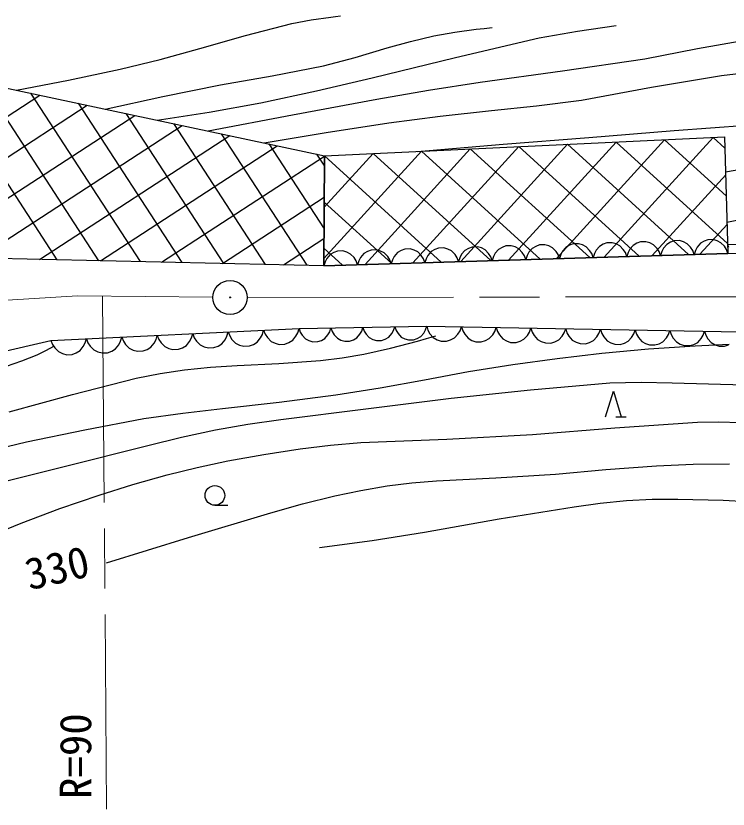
# Model space of a CAD drawing. Units: millimetres, scale not verified. Extents: x 40000 to 680000, y 20000 to 380000.
# Drawn here: x 254884 to 296296, y 254486 to 300615 of the extents above; entities that cross this region are included whole.
import ezdxf
from ezdxf.enums import TextEntityAlignment as Align

# ---------------------------------------------------------------- set-up
doc = ezdxf.new("R2010")
doc.units = ezdxf.units.MM
doc.header["$LTSCALE"] = 1000
doc.linetypes.add('CHAIN', pattern=[18.5, 12, -1.5, 3.5, -1.5])
for name, color, linetype, lineweight in [('M-BGD', 7, 'Continuous', 25), ('M-BMK', 2, 'CHAIN', 13), ('M-BMK-SRVR', 3, 'Continuous', 25)]:
    doc.layers.add(name, color=color, linetype=linetype, lineweight=lineweight)
doc.styles.add('ＭＳ ゴシック', font='')
doc.styles.get('ＭＳ ゴシック').set_extended_font_data('MS Gothic')

msp = doc.modelspace()

# ---------------------------------------------------------------- linework, layer by layer
at = {"layer": 'M-BGD'}
for p, q in [((270925, 300166), (272052, 300386)), ((272052, 300386), (273195, 300548)), ((273195, 300548), (273472, 300581)), ((273472, 300581), (273759, 300615)), ((268243, 299466), (270925, 300166)), ((281646, 299834), (282102, 299884)), ((282102, 299884), (282568, 299934)), ((287537, 299731), (289783, 300063)), ((265586, 298709), (268243, 299466)), ((277822, 299131), (279194, 299451)), ((279194, 299451), (280412, 299672)), ((280412, 299672), (281646, 299834)), ((285303, 299344), (287537, 299731)), ((276465, 298752), (277822, 299131)), ((280448, 298187), (285303, 299344)), ((294510, 298716), (297584, 299258)), ((263272, 298079), (265586, 298709)), ((274617, 298203), (276465, 298752)), ((291453, 298115), (294510, 298716)), ((260945, 297507), (263272, 298079)), ((272765, 297714), (274617, 298203)), ((275607, 297009), (280448, 298187)), ((286670, 297410), (291453, 298115)), ((248900, 297575), (272825, 292480)), ((269784, 297133), (272765, 297714)), ((295909, 297153), (299330, 297562)), ((250195, 297299), (257269, 286430)), ((257936, 296870), (260945, 297507)), ((266788, 296611), (269784, 297133)), ((281877, 296765), (286670, 297410)), ((291835, 296461), (295909, 297153)), ((252966, 296709), (259690, 286377)), ((254921, 296293), (257936, 296870)), ((263429, 295932), (266788, 296611)), ((272369, 296253), (275607, 297009)), ((278874, 296301), (281877, 296765)), ((269128, 295557), (272369, 296253)), ((275880, 295778), (278874, 296301)), ((287770, 295710), (291835, 296461)), ((244652, 288444), (256271, 296006)), ((255736, 296119), (262112, 286323)), ((260082, 295194), (263429, 295932)), ((270965, 294856), (275880, 295778)), ((285163, 295382), (287770, 295710)), ((249162, 288992), (259033, 295417)), ((258506, 295529), (264533, 286270)), ((266119, 295023), (269128, 295557)), ((282547, 295114), (285163, 295382)), ((251688, 288251), (261796, 294829)), ((261276, 294939), (266954, 286216)), ((263108, 294549), (266119, 295023)), ((266064, 293920), (270965, 294856)), ((276560, 294394), (279544, 294783)), ((279544, 294783), (282547, 295114)), ((264047, 294349), (269375, 286162)), ((272934, 293840), (276560, 294394)), ((293166, 293945), (298150, 294321)), ((253438, 287003), (264558, 294241)), ((288193, 293551), (293166, 293945)), ((256259, 286453), (267321, 293652)), ((266817, 293759), (271796, 286109)), ((269318, 293227), (272934, 293840)), ((272825, 292480), (296093, 293577)), ((283212, 293146), (288193, 293551)), ((286313, 286501), (292602, 293412)), ((289094, 286586), (295427, 293545)), ((292602, 293412), (296187, 290150)), ((295427, 293545), (296111, 292923)), ((296093, 293577), (296278, 286806)), ((259805, 286374), (270083, 293064)), ((269587, 293169), (272802, 288231)), ((277968, 286245), (284126, 293013)), ((278241, 292735), (283212, 293146)), ((280750, 286331), (286951, 293146)), ((283531, 286416), (289777, 293279)), ((284126, 293013), (291120, 286648)), ((286951, 293146), (293995, 286736)), ((289777, 293279), (296262, 287377)), ((263351, 286296), (272825, 292462)), ((272357, 292580), (272822, 291867)), ((272825, 292480), (272790, 286087)), ((272790, 286087), (272825, 292480)), ((272792, 286501), (278475, 292746)), ((272808, 289490), (275650, 292613)), ((272825, 292480), (279621, 286296)), ((275186, 286160), (281301, 292880)), ((275650, 292613), (282496, 286384)), ((278475, 292746), (285371, 286472)), ((281301, 292880), (288246, 286560)), ((296149, 291545), (297973, 291850)), ((291876, 286671), (296153, 291372)), ((266896, 286217), (272812, 290067)), ((272810, 289789), (276746, 286208)), ((296228, 288625), (298425, 289068)), ((294658, 286756), (296232, 288487)), ((270442, 286139), (272798, 287672)), ((289250, 287414), (289023, 287333)), ((289554, 287423), (289250, 287414)), ((289786, 287357), (289554, 287423)), ((290980, 287393), (290768, 287269)), ((291208, 287474), (290980, 287393)), ((291511, 287483), (291208, 287474)), ((291743, 287417), (291511, 287483)), ((291962, 287306), (291743, 287417)), ((292937, 287453), (292726, 287329)), ((293165, 287534), (292937, 287453)), ((293469, 287543), (293165, 287534)), ((293701, 287476), (293469, 287543)), ((293920, 287366), (293701, 287476)), ((294683, 287389), (294499, 287168)), ((294895, 287513), (294683, 287389)), ((295123, 287593), (294895, 287513)), ((295426, 287603), (295123, 287593)), ((295658, 287536), (295426, 287603)), ((295877, 287426), (295658, 287536)), ((296075, 287216), (295877, 287426)), ((272795, 287099), (273871, 286120)), ((273592, 286934), (273364, 286854)), ((273895, 286944), (273592, 286934)), ((274127, 286877), (273895, 286944)), ((275549, 286994), (275321, 286914)), ((275852, 287003), (275549, 286994)), ((276085, 286937), (275852, 287003)), ((276303, 286826), (276085, 286937)), ((277279, 286974), (277067, 286850)), ((277506, 287054), (277279, 286974)), ((277810, 287063), (277506, 287054)), ((278042, 286997), (277810, 287063)), ((278261, 286886), (278042, 286997)), ((279236, 287034), (279024, 286910)), ((279464, 287114), (279236, 287034)), ((279767, 287123), (279464, 287114)), ((279999, 287057), (279767, 287123)), ((280218, 286946), (279999, 287057)), ((280416, 286737), (280218, 286946)), ((280982, 286969), (280797, 286748)), ((281193, 287094), (280982, 286969)), ((281421, 287174), (281193, 287094)), ((281724, 287183), (281421, 287174)), ((281957, 287117), (281724, 287183)), ((282176, 287006), (281957, 287117)), ((282373, 286797), (282176, 287006)), ((282939, 287029), (282755, 286808)), ((283151, 287153), (282939, 287029)), ((283378, 287234), (283151, 287153)), ((283682, 287243), (283378, 287234)), ((283914, 287177), (283682, 287243)), ((284133, 287066), (283914, 287177)), ((284330, 286856), (284133, 287066)), ((284896, 287089), (284712, 286868)), ((285108, 287213), (284896, 287089)), ((285336, 287294), (285108, 287213)), ((285639, 287303), (285336, 287294)), ((285871, 287237), (285639, 287303)), ((286090, 287126), (285871, 287237)), ((286288, 286916), (286090, 287126)), ((286669, 286928), (286563, 286734)), ((286854, 287149), (286669, 286928)), ((287065, 287273), (286854, 287149)), ((287293, 287354), (287065, 287273)), ((287597, 287363), (287293, 287354)), ((287829, 287297), (287597, 287363)), ((288048, 287186), (287829, 287297)), ((288245, 286976), (288048, 287186)), ((288368, 286789), (288245, 286976)), ((288627, 286988), (288520, 286794)), ((288811, 287209), (288627, 286988)), ((289023, 287333), (288811, 287209)), ((290005, 287246), (289786, 287357)), ((290202, 287036), (290005, 287246)), ((290326, 286849), (290202, 287036)), ((290584, 287048), (290477, 286854)), ((290768, 287269), (290584, 287048)), ((292160, 287096), (291962, 287306)), ((292283, 286909), (292160, 287096)), ((292541, 287108), (292435, 286914)), ((292726, 287329), (292541, 287108)), ((294117, 287156), (293920, 287366)), ((294240, 286969), (294117, 287156)), ((294321, 286746), (294240, 286969)), ((294392, 286974), (294321, 286746)), ((294499, 287168), (294392, 286974)), ((296198, 287029), (296075, 287216)), ((296278, 286806), (296198, 287029)), ((296264, 287324), (296313, 287167)), ((297622, 287304), (296264, 287324)), ((272790, 286087), (253447, 286515)), ((272790, 286087), (296278, 286806)), ((296278, 286806), (272790, 286087)), ((272968, 286509), (272861, 286314)), ((273152, 286730), (272968, 286509)), ((273364, 286854), (273152, 286730)), ((274346, 286766), (274127, 286877)), ((274544, 286557), (274346, 286766)), ((274667, 286370), (274544, 286557)), ((274925, 286569), (274819, 286374)), ((275110, 286790), (274925, 286569)), ((275321, 286914), (275110, 286790)), ((276501, 286617), (276303, 286826)), ((276624, 286430), (276501, 286617)), ((276883, 286628), (276776, 286434)), ((277067, 286850), (276883, 286628)), ((278458, 286677), (278261, 286886)), ((278582, 286489), (278458, 286677)), ((278662, 286267), (278582, 286489)), ((278733, 286494), (278662, 286267)), ((278840, 286688), (278733, 286494)), ((279024, 286910), (278840, 286688)), ((280539, 286549), (280416, 286737)), ((280619, 286327), (280539, 286549)), ((280691, 286554), (280619, 286327)), ((280797, 286748), (280691, 286554)), ((282496, 286609), (282373, 286797)), ((282577, 286386), (282496, 286609)), ((282648, 286614), (282577, 286386)), ((282755, 286808), (282648, 286614)), ((284454, 286669), (284330, 286856)), ((284534, 286446), (284454, 286669)), ((284605, 286674), (284534, 286446)), ((284712, 286868), (284605, 286674)), ((286411, 286729), (286288, 286916)), ((286491, 286506), (286411, 286729)), ((286563, 286734), (286491, 286506)), ((288449, 286566), (288368, 286789)), ((288520, 286794), (288449, 286566)), ((290406, 286626), (290326, 286849)), ((290477, 286854), (290406, 286626)), ((292363, 286686), (292283, 286909)), ((292435, 286914), (292363, 286686)), ((304416, 286633), (296278, 286806)), ((272861, 286314), (272790, 286087)), ((274747, 286147), (274667, 286370)), ((274819, 286374), (274747, 286147)), ((276705, 286207), (276624, 286430)), ((276776, 286434), (276705, 286207)), ((256926, 281736), (271348, 282432)), ((269216, 282091), (269287, 282332)), ((269287, 282332), (269376, 282099)), ((271277, 282191), (271348, 282432)), ((271348, 282432), (278773, 282566)), ((271348, 282432), (271421, 282220)), ((273134, 282250), (273204, 282465)), ((273204, 282465), (273277, 282253)), ((274990, 282284), (275060, 282499)), ((275060, 282499), (275134, 282287)), ((276743, 282135), (276846, 282317)), ((276846, 282317), (276917, 282532)), ((276917, 282532), (276990, 282320)), ((276990, 282320), (277105, 282141)), ((278599, 282168), (278703, 282351)), ((278703, 282351), (278773, 282566)), ((278773, 282566), (278844, 282332)), ((278773, 282566), (296950, 282237)), ((278844, 282332), (278962, 282133)), ((280708, 282299), (280793, 282529)), ((280793, 282529), (280864, 282296)), ((282727, 282262), (282812, 282493)), ((282812, 282493), (282884, 282259)), ((284747, 282225), (284832, 282456)), ((284832, 282456), (284904, 282223)), ((286767, 282189), (286852, 282420)), ((286852, 282420), (286923, 282186)), ((288787, 282152), (288872, 282383)), ((288872, 282383), (288943, 282150)), ((290806, 282116), (290891, 282347)), ((290891, 282347), (290963, 282113)), ((292826, 282079), (292911, 282310)), ((292911, 282310), (292983, 282077)), ((260975, 281694), (261046, 281935)), ((261046, 281935), (261135, 281701)), ((263036, 281793), (263107, 282034)), ((263107, 282034), (263195, 281801)), ((264987, 281686), (265096, 281893)), ((265096, 281893), (265167, 282133)), ((265167, 282133), (265256, 281900)), ((265256, 281900), (265389, 281705)), ((267047, 281785), (267156, 281992)), ((267156, 281992), (267227, 282233)), ((267227, 282233), (267316, 282000)), ((267316, 282000), (267449, 281805)), ((268918, 281648), (269108, 281885)), ((269108, 281885), (269216, 282091)), ((269376, 282099), (269509, 281904)), ((269509, 281904), (269721, 281687)), ((270978, 281748), (271168, 281984)), ((271168, 281984), (271277, 282191)), ((271421, 282220), (271536, 282041)), ((271536, 282041), (271720, 281840)), ((272651, 281745), (272853, 281860)), ((272853, 281860), (273030, 282068)), ((273030, 282068), (273134, 282250)), ((273277, 282253), (273392, 282074)), ((273392, 282074), (273577, 281873)), ((273577, 281873), (273783, 281765)), ((274507, 281779), (274709, 281894)), ((274709, 281894), (274886, 282101)), ((274886, 282101), (274990, 282284)), ((275134, 282287), (275248, 282108)), ((275248, 282108), (275433, 281907)), ((275433, 281907), (275639, 281799)), ((276363, 281812), (276565, 281927)), ((276565, 281927), (276743, 282135)), ((277105, 282141), (277289, 281940)), ((277289, 281940), (277496, 281832)), ((278220, 281846), (278422, 281961)), ((278228, 281706), (278768, 281857)), ((278422, 281961), (278599, 282168)), ((278768, 281857), (279308, 282009)), ((278962, 282133), (279155, 281907)), ((279155, 281907), (279375, 281782)), ((280163, 281768), (280387, 281885)), ((280387, 281885), (280588, 282104)), ((280588, 282104), (280708, 282299)), ((280864, 282296), (280982, 282097)), ((280982, 282097), (281175, 281871)), ((281175, 281871), (281395, 281746)), ((282182, 281731), (282407, 281849)), ((282407, 281849), (282608, 282067)), ((282608, 282067), (282727, 282262)), ((282884, 282259), (283002, 282060)), ((283002, 282060), (283194, 281834)), ((284426, 281812), (284627, 282031)), ((284627, 282031), (284747, 282225)), ((284904, 282223), (285021, 282024)), ((285021, 282024), (285214, 281798)), ((286446, 281776), (286647, 281994)), ((286647, 281994), (286767, 282189)), ((286923, 282186), (287041, 281987)), ((287041, 281987), (287234, 281761)), ((288466, 281739), (288667, 281958)), ((288667, 281958), (288787, 282152)), ((288943, 282150), (289061, 281950)), ((289061, 281950), (289254, 281725)), ((290486, 281702), (290687, 281921)), ((290687, 281921), (290806, 282116)), ((290963, 282113), (291080, 281914)), ((291080, 281914), (291273, 281688)), ((292505, 281666), (292706, 281885)), ((292706, 281885), (292826, 282079)), ((292983, 282077), (293100, 281877)), ((293100, 281877), (293293, 281652)), ((294726, 281848), (294846, 282043)), ((294846, 282043), (294931, 282274)), ((294931, 282274), (295002, 282040)), ((295002, 282040), (295120, 281841)), ((252457, 280704), (256926, 281736)), ((256629, 281163), (257139, 281436)), ((256926, 281736), (257015, 281503)), ((257015, 281503), (257148, 281308)), ((258616, 281151), (258806, 281388)), ((258806, 281388), (258915, 281594)), ((258915, 281594), (258986, 281835)), ((258986, 281835), (259075, 281602)), ((259075, 281602), (259208, 281407)), ((259208, 281407), (259420, 281190)), ((260677, 281251), (260867, 281487)), ((260867, 281487), (260975, 281694)), ((261135, 281701), (261268, 281507)), ((261268, 281507), (261480, 281290)), ((262737, 281350), (262927, 281587)), ((262927, 281587), (263036, 281793)), ((263195, 281801), (263329, 281606)), ((263329, 281606), (263540, 281389)), ((263540, 281389), (263773, 281276)), ((264577, 281315), (264797, 281450)), ((264797, 281450), (264987, 281686)), ((265389, 281705), (265601, 281488)), ((265601, 281488), (265833, 281376)), ((266398, 281326), (266637, 281415)), ((266637, 281415), (266857, 281549)), ((266857, 281549), (267047, 281785)), ((267449, 281805), (267661, 281588)), ((267661, 281588), (267894, 281475)), ((267894, 281475), (268139, 281410)), ((268139, 281410), (268459, 281425)), ((268459, 281425), (268697, 281514)), ((268697, 281514), (268918, 281648)), ((269721, 281687), (269954, 281575)), ((269954, 281575), (270200, 281509)), ((270200, 281509), (270519, 281524)), ((270519, 281524), (270757, 281613)), ((270757, 281613), (270978, 281748)), ((271720, 281840), (271927, 281732)), ((271927, 281732), (272146, 281666)), ((272146, 281666), (272434, 281671)), ((272434, 281671), (272651, 281745)), ((273783, 281765), (274002, 281700)), ((274002, 281700), (274290, 281705)), ((274290, 281705), (274507, 281779)), ((275639, 281799), (275859, 281733)), ((275859, 281733), (276146, 281738)), ((276146, 281738), (276363, 281812)), ((276670, 281295), (278228, 281706)), ((277496, 281832), (277715, 281767)), ((277715, 281767), (278003, 281772)), ((278003, 281772), (278220, 281846)), ((279375, 281782), (279611, 281702)), ((279611, 281702), (279924, 281696)), ((279924, 281696), (280163, 281768)), ((281395, 281746), (281631, 281666)), ((281631, 281666), (281944, 281660)), ((281944, 281660), (282182, 281731)), ((283194, 281834), (283414, 281709)), ((283414, 281709), (283650, 281629)), ((283650, 281629), (283963, 281623)), ((283963, 281623), (284202, 281695)), ((284202, 281695), (284426, 281812)), ((285214, 281798), (285434, 281673)), ((285434, 281673), (285670, 281593)), ((285670, 281593), (285983, 281587)), ((285983, 281587), (286222, 281658)), ((286222, 281658), (286446, 281776)), ((287234, 281761), (287454, 281636)), ((287454, 281636), (287690, 281556)), ((287690, 281556), (288003, 281550)), ((288003, 281550), (288242, 281622)), ((288242, 281622), (288466, 281739)), ((289254, 281725), (289474, 281600)), ((289474, 281600), (289710, 281520)), ((289710, 281520), (290023, 281514)), ((290023, 281514), (290261, 281585)), ((290261, 281585), (290486, 281702)), ((291273, 281688), (291493, 281563)), ((291493, 281563), (291729, 281483)), ((291670, 281244), (294383, 281431)), ((291729, 281483), (292042, 281477)), ((292042, 281477), (292281, 281549)), ((292281, 281549), (292505, 281666)), ((293293, 281652), (293513, 281527)), ((293513, 281527), (293749, 281446)), ((293749, 281446), (294062, 281441)), ((294062, 281441), (294301, 281512)), ((294301, 281512), (294525, 281629)), ((294383, 281431), (296360, 281520)), ((294525, 281629), (294726, 281848)), ((295120, 281841), (295313, 281615)), ((295313, 281615), (295533, 281490)), ((295533, 281490), (295769, 281410)), ((295769, 281410), (296082, 281404)), ((296082, 281404), (296320, 281476)), ((256118, 280913), (256629, 281163)), ((257148, 281308), (257360, 281091)), ((257360, 281091), (257592, 280978)), ((257592, 280978), (257838, 280912)), ((257838, 280912), (258157, 280928)), ((258157, 280928), (258396, 281017)), ((258396, 281017), (258616, 281151)), ((259420, 281190), (259652, 281077)), ((259652, 281077), (259898, 281012)), ((259898, 281012), (260218, 281027)), ((260218, 281027), (260456, 281116)), ((260456, 281116), (260677, 281251)), ((261480, 281290), (261713, 281177)), ((261713, 281177), (261959, 281111)), ((261959, 281111), (262278, 281127)), ((262278, 281127), (262516, 281216)), ((262516, 281216), (262737, 281350)), ((263773, 281276), (264019, 281211)), ((264019, 281211), (264338, 281226)), ((264338, 281226), (264577, 281315)), ((265833, 281376), (266079, 281310)), ((266079, 281310), (266398, 281326)), ((273861, 280732), (275110, 280946)), ((275110, 280946), (276670, 281295)), ((286359, 280698), (288961, 280997)), ((288961, 280997), (291670, 281244)), ((254340, 280251), (255239, 280553)), ((255239, 280553), (256118, 280913)), ((270170, 280403), (272603, 280578)), ((272603, 280578), (273861, 280732)), ((283776, 280342), (286359, 280698)), ((263280, 279813), (264682, 280025)), ((264682, 280025), (266209, 280187)), ((266209, 280187), (267743, 280289)), ((267743, 280289), (270170, 280403)), ((281203, 279926), (283776, 280342)), ((261886, 279541), (263280, 279813)), ((278641, 279452), (281203, 279926)), ((258179, 278595), (261886, 279541)), ((276068, 278986), (278641, 279452)), ((284801, 278864), (289423, 279277)), ((289423, 279277), (291230, 279309)), ((291230, 279309), (293049, 279280)), ((293049, 279280), (297261, 279158)), ((273482, 278579), (276068, 278986)), ((280190, 278391), (284801, 278864)), ((289167, 277298), (289625, 278794)), ((289625, 278794), (290082, 277298)), ((254498, 277592), (258179, 278595)), ((270190, 278153), (273482, 278579)), ((275235, 277766), (280190, 278391)), ((264595, 277520), (266889, 277788)), ((266889, 277788), (270190, 278153)), ((270283, 277135), (275235, 277766)), ((262320, 277194), (264595, 277520)), ((289771, 277298), (290371, 277298)), ((258903, 276545), (262320, 277194)), ((266482, 276550), (268372, 276872)), ((268372, 276872), (270283, 277135)), ((289715, 276663), (294507, 276994)), ((294507, 276994), (295764, 277014)), ((295764, 277014), (297019, 276975)), ((255498, 275837), (258903, 276545)), ((264511, 276118), (266482, 276550)), ((284924, 276272), (289715, 276663)), ((262552, 275627), (264511, 276118)), ((274949, 275797), (279933, 276006)), ((279933, 276006), (284924, 276272)), ((253321, 275316), (255498, 275837)), ((257702, 274417), (262552, 275627)), ((269302, 275111), (271419, 275432)), ((271419, 275432), (273176, 275644)), ((273176, 275644), (274949, 275797)), ((267207, 274734), (269302, 275111)), ((265429, 274358), (267207, 274734)), ((292128, 274456), (294254, 274542)), ((294254, 274542), (296384, 274568)), ((252869, 273198), (257702, 274417)), ((263674, 273926), (265429, 274358)), ((286256, 273971), (289189, 274244)), ((289189, 274244), (292128, 274456)), ((261683, 273364), (263674, 273926)), ((277900, 273459), (279343, 273582)), ((279343, 273582), (282798, 273746)), ((282798, 273746), (286256, 273971)), ((259719, 272746), (261683, 273364)), ((274936, 273020), (276473, 273278)), ((276473, 273278), (277900, 273459)), ((257442, 271960), (259719, 272746)), ((271550, 272240), (273420, 272705)), ((273420, 272705), (274936, 273020)), ((269706, 271719), (271550, 272240)), ((287346, 272069), (288861, 272282)), ((288861, 272282), (290392, 272436)), ((290392, 272436), (291877, 272506)), ((291877, 272506), (293377, 272517)), ((293377, 272517), (296009, 272448)), ((296009, 272448), (298648, 272318)), ((255196, 271121), (257442, 271960)), ((264926, 270275), (269706, 271719)), ((266455, 272155), (267202, 272155)), ((282988, 271360), (287346, 272069)), ((278649, 270593), (282988, 271360)), ((252841, 270174), (255196, 271121)), ((275601, 270114), (278649, 270593)), ((260161, 268815), (264926, 270275)), ((272546, 269695), (275601, 270114))]:
    msp.add_line(p, q, dxfattribs=at)
for centre, radius in [((267337, 284239), 30), ((266455, 272728), 574)]:
    msp.add_circle(centre, radius, dxfattribs=at)
at = {"layer": 'M-BMK'}
for p, q in [((254386, 284089), (258474, 284327)), ((258474, 284327), (266337, 284249)), ((259929, 284313), (260155, 254486)), ((268337, 284241), (301088, 284287))]:
    msp.add_line(p, q, dxfattribs=at)
at = {"layer": 'M-BMK-SRVR'}
msp.add_circle((267337, 284239), 995, dxfattribs=at)

# ---------------------------------------------------------------- texts
at = {"layer": 'M-BGD', "style": 'ＭＳ ゴシック'}
for s, rotation, p in [('330', 13.1, (255790, 266670)), ('R=90', 90, (259816, 255075))]:
    msp.add_text(s, height=1833, rotation=rotation, dxfattribs=at).set_placement(p, align=Align.BOTTOM_LEFT)

doc.saveas('drawing.dxf')
